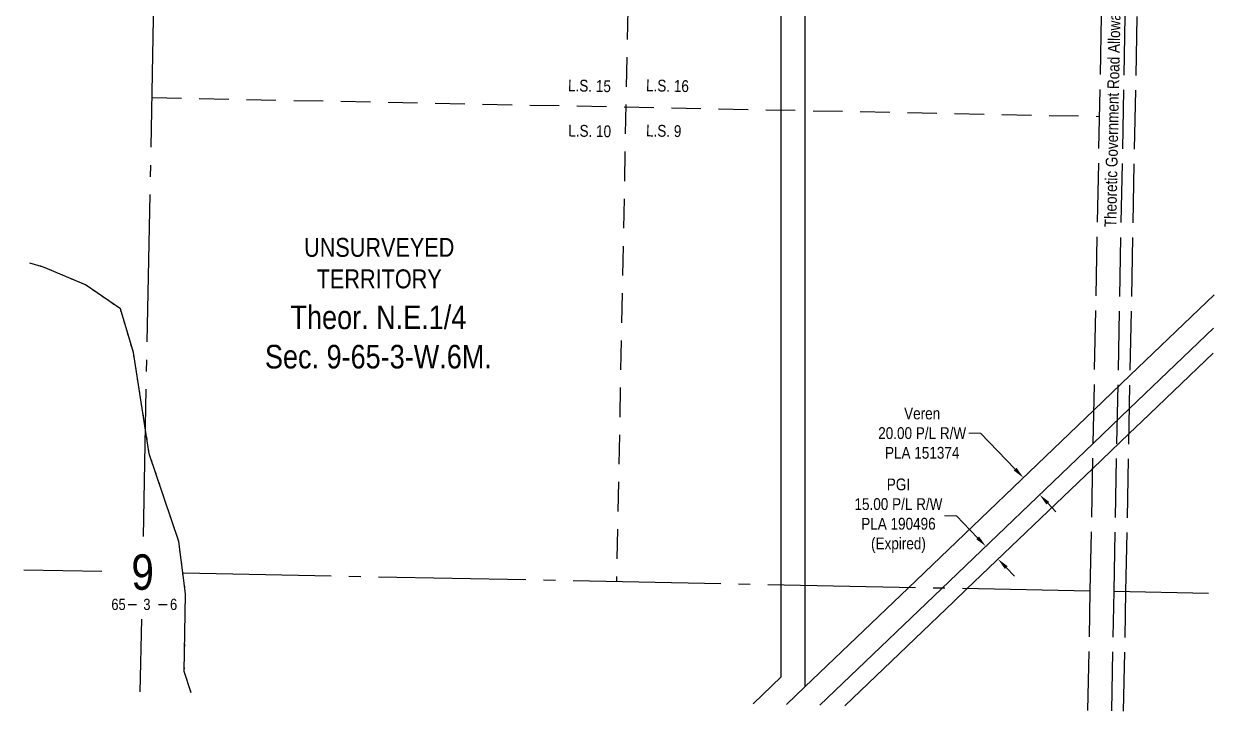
# Model space of a CAD drawing. Extents: x 407676 to 413335, y 6052236 to 6054942.
# Drawn here: x 410097 to 411105, y 6052236 to 6052818 of the extents above; entities that cross this region are included whole.
import ezdxf
from ezdxf.enums import TextEntityAlignment as Align

# ---------------------------------------------------------------- set-up
doc = ezdxf.new("R2010")
doc.units = 0
doc.header["$LTSCALE"] = 5
doc.header["$PDSIZE"] = 0.5
for name, pattern in [('foc-LSD', [8, 5, -3]), ('foc-QUARTERLINE', [33, 25, -3, 2, -3]), ('foc-UNSURVEYED', [12.5, 10, -2.5]), ('foc-WHEELTRACKS', [2, 0.4, -1.6])]:
    doc.linetypes.add(name, pattern=pattern)
doc.layers.get('Defpoints').update_dxf_attribs({"color": 9})
for name, color, linetype in [('10', 1, 'Continuous'), ('9', 3, 'Continuous'), ('C-RW', 13, 'Continuous'), ('C-SYMBOL', 7, 'Continuous'), ('F-RW', 190, 'Continuous'), ('L-QSEC', 8, 'foc-QUARTERLINE'), ('L-ROAD-T', 7, 'Continuous'), ('L-SECLBL', 7, 'Continuous'), ('L-SECTION-LSD', 7, 'foc-LSD'), ('L-UNS-T', 3, 'Continuous'), ('L-USEC', 7, 'foc-UNSURVEYED'), ('T-CREEK', 160, 'Continuous'), ('T-WATER-P3', 160, 'foc-WHEELTRACKS')]:
    doc.layers.add(name, color=color, linetype=linetype)
doc.layers.add('C-RW-T', color=13, linetype='Continuous', lineweight=9)
doc.layers.add('F-RW-T', color=190, linetype='Continuous', lineweight=9)
doc.styles.add('100L', font='ARIALN.TTF', dxfattribs={"height": 11})
doc.styles.add('175L', font='ARIALN.TTF', dxfattribs={"height": 20})
doc.styles.add('80CG', font='ARIALN.TTF', dxfattribs={"height": 10})
doc.styles.add('80L', font='ARIALN.TTF', dxfattribs={"height": 10})
doc.styles.add('foc-LtypeFont', font='ARIALN.TTF', dxfattribs={"height": 7.35})
doc.styles.add('SIMPLEX', font='ARIALN.TTF')
doc.linetypes.add('foc-TOPO-flowdirection-NOLINE', pattern='A,0,[">",foc-LtypeFont,S=0.3,R=0,X=0,Y=-0.945],-20,[">",foc-LtypeFont,S=0.3,R=0,X=0,Y=-0.945],0', length=20)
doc.dimstyles.new('Compass 5 000', dxfattribs={"dimscale": 5, "dimtxt": 9, "dimasz": 2, "dimexe": 0.2, "dimexo": 0.0625, "dimgap": 0.5, "dimtad": 0, "dimtih": 1, "dimtoh": 1, "dimzin": 0, "dimdsep": 46, "dimtxsty": '80CG', "dimcen": 0.1, "dimse1": 1, "dimse2": 1, "dimclrd": 256, "dimclrt": 256, "dimaunit": 1, "dimadec": 4, "dimazin": 0, "dimtfac": 0.06, "dimtofl": 0, "dimtmove": 0, "dimatfit": 1, "dimfxl": 0.2, "dimtolj": 1, "dimtzin": 0, "dimlwd": -1, "dimarcsym": 0})

# ---------------------------------------------------------------- blocks, each defined once
blk = doc.blocks.new('L-SECLBL')
at = {"layer": '9', "color": 7}
for p, q in [((-5.1, -27.8), (-12.3, -27.8)), ((20.7, -27.8), (13.5, -27.8))]:
    blk.add_line(p, q, dxfattribs=at)
at = {"layer": '10', "color": 2, "style": 'SIMPLEX'}
blk.add_attdef('SEC', text='', height=30, dxfattribs=at).set_placement((0, 0), align=Align.MIDDLE)
at = {"layer": '10', "color": 5, "style": '80L'}
blk.add_attdef('TWP', text='', height=9.5, dxfattribs=at).set_placement((-14.4, -27.4), align=Align.MIDDLE_RIGHT)
blk.add_attdef('RGE', text='', height=9.5, dxfattribs=at).set_placement((3.6, -27.4), align=Align.MIDDLE_CENTER)
blk.add_attdef('MER', text='', height=9.5, dxfattribs=at).set_placement((23.2, -27.4), align=Align.MIDDLE_LEFT)
blk = doc.blocks.new('*D38')
at = {"layer": 'C-RW-T', "transparency": 16777216}
for p, q in [((410907.5, 6052471.1), (410897.5, 6052471.1)), ((410936.8, 6052440.7), (410907.5, 6052471.1)), ((410964.4, 6052411.8), (410971.3, 6052404.5))]:
    blk.add_line(p, q, dxfattribs=at)
for points in [[(410938, 6052441.8), (410935.6, 6052439.5), (410943.7, 6052433.4)], [(410965.6, 6052412.9), (410963.2, 6052410.6), (410957.5, 6052419)]]:
    blk.add_solid(points, dxfattribs=at)
at = {"layer": 'Defpoints', "color": 0, "transparency": 16777216}
for p in [(410967.7, 6052456.5), (410981.6, 6052442), (410943.7, 6052433.4)]:
    blk.add_point(p, dxfattribs=at)
at = {"layer": 'C-RW-T', "transparency": 16777216, "insert": (410858, 6052471.1), "char_height": 10, "attachment_point": 5, "style": '80CG'}
blk.add_mtext('\\A1;Veren\\P20.00 P/L R/W\\PPLA 151374', dxfattribs=at)
blk = doc.blocks.new('*D39')
at = {"layer": 'Defpoints', "color": 0, "transparency": 16777216}
for p in [(410911.9, 6052375.3), (410906.7, 6052370.4), (410917.1, 6052359.5)]:
    blk.add_point(p, dxfattribs=at)
at = {"layer": 'F-RW-T', "transparency": 16777216}
for p, q in [((410887, 6052401.2), (410877, 6052401.2)), ((410905, 6052382.5), (410887, 6052401.2)), ((410929.2, 6052357.2), (410936.1, 6052350))]:
    blk.add_line(p, q, dxfattribs=at)
for points in [[(410906.2, 6052383.6), (410903.8, 6052381.3), (410911.9, 6052375.3)], [(410930.4, 6052358.4), (410928, 6052356.1), (410922.3, 6052364.4)]]:
    blk.add_solid(points, dxfattribs=at)
at = {"layer": 'F-RW-T', "transparency": 16777216, "insert": (410837.9, 6052401.2), "char_height": 10, "attachment_point": 5, "style": '80CG'}
blk.add_mtext('\\A1;PGI\\P15.00 P/L R/W\\PPLA 190496\\P(Expired)', dxfattribs=at)

msp = doc.modelspace()

# ---------------------------------------------------------------- linework, layer by layer
at = {"layer": 'C-RW'}
for points in [[(410714.712, 6052241.754), (410738.601, 6052264.642), (410738.601, 6052341.989), (410738.601, 6053014.63), (410574.693, 6053014.652), (410499.009, 6053151.554), (410498.764, 6053152.003), (410499.35, 6053181.727), (410500.47, 6053238.663), (410520.081, 6053238.277), (410518.961, 6053181.337), (410518.482, 6053156.974), (410521.724, 6053151.102), (410586.106, 6053034.646), (410758.602, 6053034.627), (410758.6, 6053022.022), (410758.608, 6052341.593), (410758.61, 6052256.113), (410743.036, 6052241.191)], [(410743.036, 6052241.191), (410758.61, 6052256.113), (410846.02, 6052339.861), (411003.429, 6052490.683), (411034.187, 6052520.155), (411105.363, 6052588.351)], [(411104.81, 6052560.122), (411033.634, 6052491.926), (411002.875, 6052462.454), (410874.343, 6052339.3), (410771.358, 6052240.629)]]:
    msp.add_lwpolyline(points, dxfattribs=at)
at = {"layer": 'F-RW'}
for points in [[(410771.358, 6052240.629), (410874.343, 6052339.3), (411002.875, 6052462.454), (411033.634, 6052491.926), (411104.81, 6052560.122)], [(411104.394, 6052538.942), (411044.011, 6052481.087), (411033.219, 6052470.747), (411002.46, 6052441.276), (410895.593, 6052338.88), (410884.726, 6052328.471), (410792.608, 6052240.207)]]:
    msp.add_lwpolyline(points, dxfattribs=at)
at = {"layer": 'L-QSEC'}
for p, q in [((410198.268, 6052383.434), (410213.588, 6053157.591)), ((410096.999, 6052355.451), (410163.155, 6052354.137)), ((410232.393, 6052352.762), (411000.425, 6052337.512)), ((411020.529, 6052337.112), (411100.405, 6052335.526)), ((410195.669, 6052252.061), (410196.884, 6052313.478))]:
    msp.add_line(p, q, dxfattribs=at)
at = {"layer": 'L-SECTION-LSD'}
for p, q in [((410614.891, 6053149.627), (410599.051, 6052345.482)), ((410205.632, 6052755.522), (411008.31, 6052739.587))]:
    msp.add_line(p, q, dxfattribs=at)
at = {"layer": 'L-USEC'}
for p, q in [((411000.425, 6052337.512), (411016.195, 6053141.662)), ((411020.529, 6052337.117), (411036.299, 6053141.267)), ((411030.581, 6052336.92), (411046.352, 6053141.07)), ((410998.437, 6052236.12), (411000.425, 6052337.512)), ((411018.541, 6052235.72), (411020.529, 6052337.117)), ((411028.593, 6052235.521), (411030.581, 6052336.92))]:
    msp.add_line(p, q, dxfattribs=at)
at = {"layer": 'T-CREEK', "linetype": 'foc-TOPO-flowdirection-NOLINE', "flags": 128}
msp.add_lwpolyline([(410238.788, 6052251.204), (410232.954, 6052269.219), (410234.018, 6052335.049), (410228.279, 6052379.217), (410203.32, 6052453.703), (410189.911, 6052539.404), (410178.795, 6052576.506), (410149.188, 6052596.727), (410113.79, 6052611.883), (410102.139, 6052615.167)], dxfattribs=at)
at = {"layer": 'T-WATER-P3', "flags": 128}
msp.add_lwpolyline([(410238.788, 6052251.204), (410232.954, 6052269.219), (410234.018, 6052335.049), (410228.279, 6052379.217), (410203.32, 6052453.703), (410189.911, 6052539.404), (410178.795, 6052576.506), (410149.188, 6052596.727), (410113.79, 6052611.883), (410102.139, 6052615.167)], dxfattribs=at)

# ---------------------------------------------------------------- block references
at = {"layer": 'L-SECLBL'}
msp.add_blockref('L-SECLBL', (410197.675, 6052353.452), dxfattribs=at).add_auto_attribs({'SEC': '9', 'TWP': '65', 'RGE': '3', 'MER': '6'})

# ---------------------------------------------------------------- texts
at = {"layer": 'C-SYMBOL', "color": 3, "insert": (410397.378, 6052579.306), "char_height": 20, "width": 190.50014, "attachment_point": 2, "style": '175L'}
msp.add_mtext('Theor. N.E.1/4\\PSec. 9-65-3-W.6M.', dxfattribs=at)
at = {"layer": 'L-ROAD-T', "style": '80L'}
msp.add_text('Theoretic Government Road Allowance', height=10, rotation=88.855307, dxfattribs=at).set_placement((411019.39, 6052745.577), align=Align.MIDDLE_CENTER)
at = {"layer": 'L-UNS-T', "color": 3, "insert": (410398.074, 6052615.121), "char_height": 16, "attachment_point": 5, "style": '80L'}
msp.add_mtext_dynamic_manual_height_columns('UNSURVEYED TERRITORY', width=126.41375, gutter_width=47.5, heights=[0], dxfattribs=at)

# ---------------------------------------------------------------- dimensions: what is measured, and where the dimension line sits
at = {"layer": 'C-RW-T'}
dim = msp.add_linear_dim(base=(410943.676, 6052433.431), p1=(410981.576, 6052442.047), p2=(410967.74, 6052456.487), angle=133.775871, text='Veren\\P20.00 P/L R/W\\PPLA 151374', dimstyle='Compass 5 000', dxfattribs=at)
dim.commit()
dim.dimension.update_dxf_attribs({"geometry": '*D38', "text_midpoint": (410858.008, 6052471.137), "dimtype": 161})
at = {"layer": 'F-RW-T'}
dim = msp.add_linear_dim(base=(410911.876, 6052375.263), p1=(410917.131, 6052359.516), p2=(410906.749, 6052370.351), angle=133.775887, text='PGI\\P15.00 P/L R/W\\PPLA 190496\\P(Expired)', dimstyle='Compass 5 000', dxfattribs=at)
dim.commit()
dim.dimension.update_dxf_attribs({"geometry": '*D39', "text_midpoint": (410837.918, 6052401.222), "dimtype": 161})

# ---------------------------------------------------------------- next in the draw order: texts
at = {"layer": 'L-SECTION-LSD', "attachment_point": 1, "rotation": 358.862685, "style": '100L', "bg_fill": 3, "box_fill_scale": 1.5, "bg_fill_color": 256, "bg_fill_transparency": 0}
for s, width, insert, char_height in [('\\pi1.845;L.S. 15', 36.84349, (410556.285, 6052770.876), 9.99567), ('L.S. 16', 36.92544, (410624.215, 6052770.876), 9.9957), ('\\pi2.02821;L.S. 10', 36.93805, (410556.285, 6052732.608), 9.99567), ('L.S. 9', 30.51406, (410624.215, 6052732.608), 9.9957)]:
    msp.add_mtext_dynamic_manual_height_columns(s, width=width, gutter_width=54.976, heights=[0], dxfattribs=dict(at, insert=insert, char_height=char_height))

doc.saveas('drawing.dxf')
